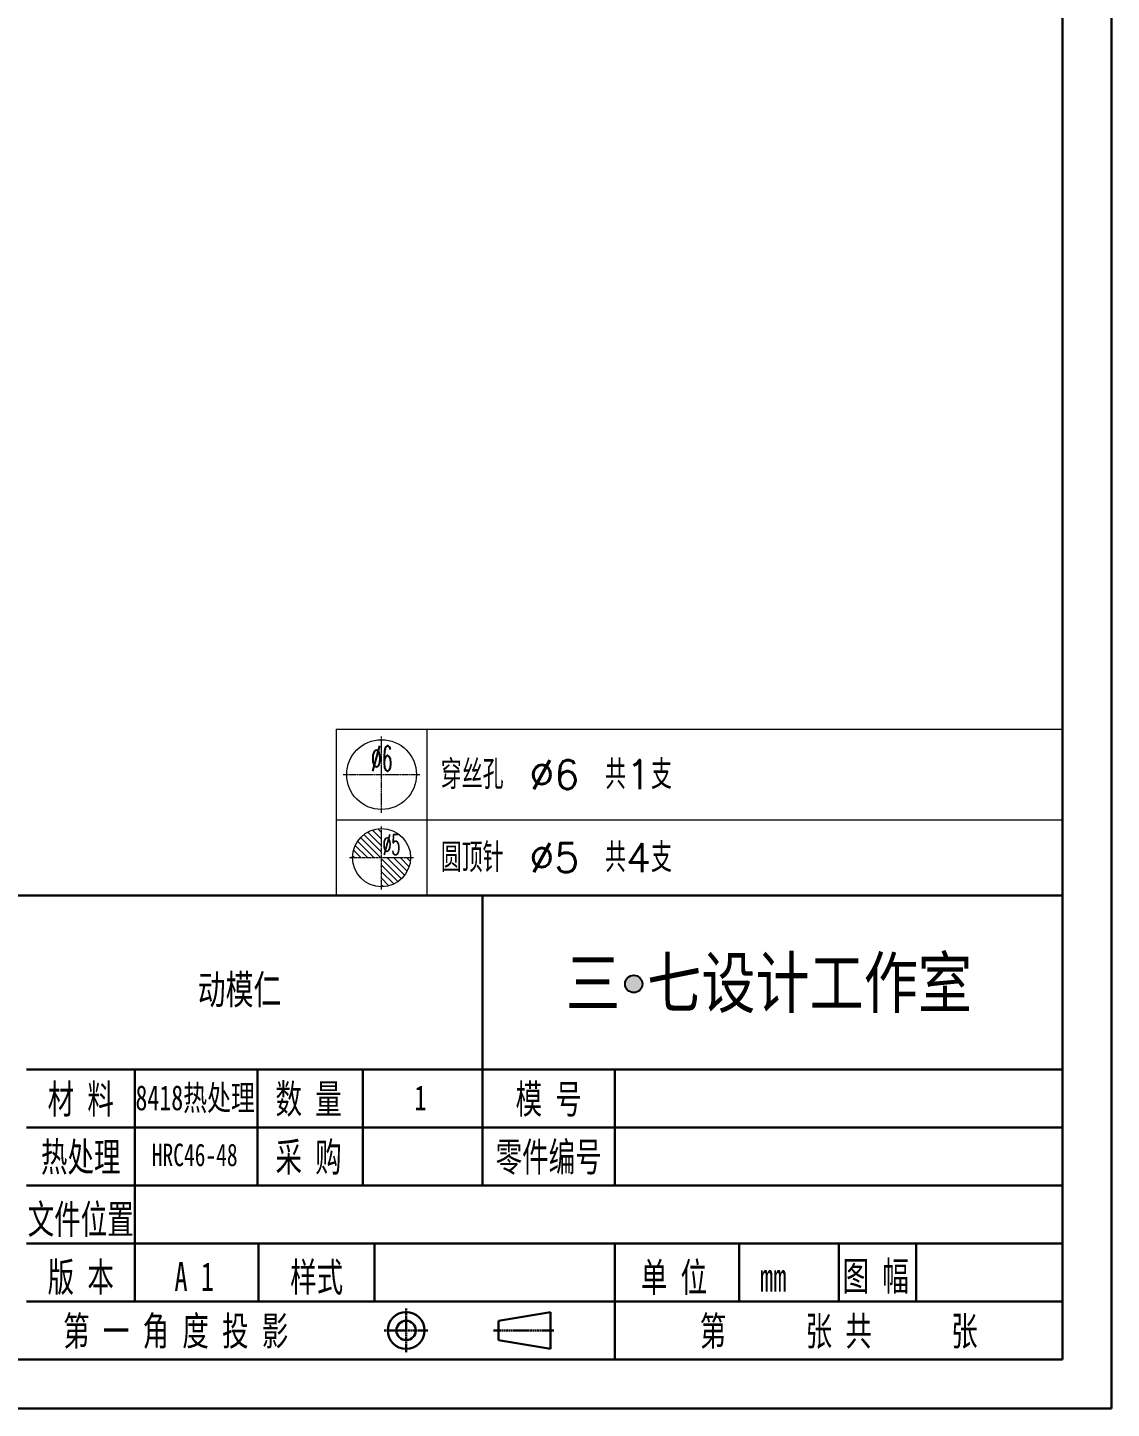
# Model space of a CAD drawing. Header units: millimetres. Extents: x -7602 to -5759, y 1469 to 2216.
# Drawn here: x -7131.5 to -6851.7, y 1469.3 to 1825.8 of the extents above; entities that cross this region are included whole.
import ezdxf
from ezdxf.enums import TextEntityAlignment as Align

# ---------------------------------------------------------------- set-up
doc = ezdxf.new("R2010")
doc.units = ezdxf.units.MM
doc.linetypes.add('CENTER', pattern=[0.6, 0.375, -0.075, 0.075, -0.075])
for name, color, linetype, lineweight in [('epin', 13, 'Continuous', 9), ('insert', 85, 'Continuous', 20), ('图框', 181, 'Continuous', 30)]:
    doc.layers.add(name, color=color, linetype=linetype, lineweight=lineweight)
doc.styles.add('CAD2008', font='SimSun.ttf', dxfattribs={"width": 0.7})
doc.styles.add('hz', font='NSimSun.ttf', dxfattribs={"width": 0.67})
doc.styles.add('TXT', font='txt.shx', dxfattribs={"bigfont": 'gbcbig.shx'})
doc.styles.add('TXT05', font='txt.shx', dxfattribs={"width": 0.5, "bigfont": 'gbcbig.shx'})

# ---------------------------------------------------------------- blocks, each defined once
blk = doc.blocks.new('csk_6')
at = {"layer": 'insert', "color": 1, "linetype": 'CENTER', "ltscale": 0.186593}
for p, q in [((0, -3.3), (0, 3.3)), ((-3.3, 0), (3.3, 0))]:
    blk.add_line(p, q, dxfattribs=at)
at = {"layer": 'insert', "linetype": 'ByBlock', "ltscale": 0.870768}
blk.add_circle((0, 0), 3, dxfattribs=at)
at = {"layer": 'insert', "color": 6, "linetype": 'ByBlock', "ltscale": 0.870768, "style": 'TXT05', "width": 0.5}
blk.add_text('%%c6', height=2.16, dxfattribs=at).set_placement((-0.9, 0.3))
blk = doc.blocks.new('epin_ejp_5')
at = {"layer": 'epin'}
h = blk.add_hatch(dxfattribs=at)
h.set_pattern_fill('_ANSI31', color=123, scale=0.125, angle=90, style=0)
h.set_pattern_definition([(135, (-467.6036, -280.68332), (-0.280633, -0.280633), [])])
h.paths.add_polyline_path([(0, 2.5, 0.414214), (-2.5, 0), (0, 0)])
h.paths.add_polyline_path([(2.5, 0), (0, 0), (0, -2.5, 0.414214)])
at = {"layer": 'epin', "color": 1, "linetype": 'CENTER', "ltscale": 0.155494}
for p, q in [((0, -2.75), (0, 2.75)), ((-2.75, 0), (2.75, 0))]:
    blk.add_line(p, q, dxfattribs=at)
at = {"layer": 'epin'}
blk.add_circle((0, 0), 2.5, dxfattribs=at)
at = {"layer": 'epin', "color": 6, "style": 'TXT05', "width": 0.5}
blk.add_text('%%c5', height=1.75, dxfattribs=at).set_placement((0.1, 0.25))

msp = doc.modelspace()

# ---------------------------------------------------------------- hatches: boundary and pattern name
msp.add_hatch(color=3).paths.add_polyline_path([(-6972.74, 1578.855, 1), (-6977.24, 1578.855, 1)])

# ---------------------------------------------------------------- linework, layer by layer
msp.add_circle((-6974.99, 1578.855), 2.25)
at = {"layer": 'epin', "color": 13, "linetype": 'ByBlock', "ltscale": 0.870768}
for p, q in [((-7051.805, 1644.617), (-6864.305, 1644.617)), ((-7051.805, 1644.617), (-7051.805, 1601.717)), ((-7028.405, 1644.617), (-7028.405, 1601.717)), ((-6864.305, 1644.617), (-6864.305, 1601.717)), ((-7051.805, 1621.217), (-6864.305, 1621.217)), ((-7051.805, 1601.717), (-6864.305, 1601.717))]:
    msp.add_line(p, q, dxfattribs=at)
at = {"layer": '图框', "color": 7}
for p, q in [((-6851.678, 1469.273), (-6851.678, 2199.948)), ((-6864.305, 1481.9), (-6864.305, 2187.321)), ((-7249.431, 1601.717), (-6864.305, 1601.717)), ((-7589.1, 1481.9), (-6864.305, 1481.9)), ((-7601.727, 1469.273), (-6851.678, 1469.273))]:
    msp.add_line(p, q, dxfattribs=at)
at = {"layer": '图框', "color": 253}
for p, q in [((-7014.076, 1556.786), (-7014.076, 1601.717)), ((-7014.076, 1556.786), (-7131.754, 1556.786)), ((-7103.791, 1496.877), (-7103.791, 1556.786)), ((-7072.123, 1526.832), (-7072.123, 1556.786)), ((-7044.952, 1526.832), (-7044.952, 1556.786)), ((-7014.076, 1526.832), (-7014.076, 1556.786)), ((-7014.076, 1556.786), (-6864.305, 1556.786)), ((-6979.843, 1526.832), (-6979.843, 1556.786)), ((-6864.305, 1541.809), (-7131.754, 1541.809)), ((-6864.305, 1526.832), (-7131.754, 1526.832)), ((-6864.305, 1511.854), (-7131.754, 1511.854)), ((-7071.845, 1496.877), (-7071.845, 1511.854)), ((-7041.891, 1496.877), (-7041.891, 1511.854)), ((-6979.843, 1511.854), (-6979.843, 1481.9)), ((-6947.749, 1496.877), (-6947.749, 1511.854)), ((-6922.074, 1496.877), (-6922.074, 1511.854)), ((-6902.08, 1496.877), (-6902.08, 1511.854)), ((-7131.754, 1496.877), (-6864.305, 1496.877))]:
    msp.add_line(p, q, dxfattribs=at)
at = {"layer": '图框', "color": 6, "linetype": 'CENTER', "ltscale": 0.05}
for p, q in [((-7033.759, 1495.096), (-7033.759, 1483.682)), ((-7039.466, 1489.389), (-7028.052, 1489.389)), ((-7011.166, 1489.389), (-6995.65, 1489.389))]:
    msp.add_line(p, q, dxfattribs=at)
at = {"layer": '图框', "color": 6}
for p, q in [((-7009.892, 1491.887), (-6996.525, 1494.145)), ((-6996.525, 1494.145), (-6996.525, 1489.389)), ((-7009.892, 1491.887), (-7009.892, 1489.389)), ((-7009.892, 1486.891), (-7009.892, 1489.389)), ((-7009.892, 1486.891), (-6996.525, 1484.633)), ((-6996.525, 1484.633), (-6996.525, 1489.389))]:
    msp.add_line(p, q, dxfattribs=at)
for radius in [4.756, 2.498]:
    msp.add_circle((-7033.759, 1489.389), radius, dxfattribs=at)

# ---------------------------------------------------------------- block references
at = {"layer": 'epin', "color": 0, "linetype": 'ByBlock', "ltscale": 0.870768, "xscale": 3, "yscale": 3, "zscale": 3}
for name, p in [('csk_6', (-7040.105, 1632.917)), ('epin_ejp_5', (-7040.105, 1611.467))]:
    msp.add_blockref(name, p, dxfattribs=at)

# ---------------------------------------------------------------- texts
at = {"layer": 'epin', "color": 6, "linetype": 'ByBlock', "ltscale": 0.870768, "style": 'TXT'}
for s, p in [('穿丝孔 %%c6 共1支', (-7024.805, 1629.167)), ('圆顶针 %%c5 共4支', (-7024.805, 1607.717))]:
    msp.add_text(s, height=7.5, dxfattribs=at).set_placement(p)
at = {"layer": '图框', "color": 7, "style": 'hz', "width": 0.765625}
msp.add_text('三 七设计工作室', height=12.8375, dxfattribs=at).set_placement((-6992.492, 1572.756), (-6887.652, 1572.756), align=Align.FIT)
at = {"layer": '图框', "color": 7, "style": 'hz', "width": 0.67}
for s, height, p in [('材 料', 7.4886, (-7117.772, 1549.297)), ('数 量', 7.4886, (-7058.933, 1549.297)), ('模 号', 7.4886, (-6996.96, 1549.297)), ('热处理', 7.4886, (-7117.772, 1534.32)), ('采 购', 7.4886, (-7058.933, 1534.32)), ('零件编号', 7.4886, (-6996.96, 1534.32)), ('文件位置', 7.4886, (-7117.772, 1518.273)), ('版 本', 7.4886, (-7117.772, 1503.296)), ('样式', 7.4886, (-7056.868, 1503.296)), ('单 位    mm', 7.4886, (-6954.377, 1503.296)), ('图 幅', 7.4886, (-6912.532, 1503.556)), ('A 1', 7.4886, (-7088.465, 1503.296)), ('第 一 角 度 投 影', 7.48856, (-7093.241, 1489.389)), ('第      张 共      张', 7.48856, (-6922.074, 1489.389))]:
    msp.add_text(s, height=height, dxfattribs=at).set_placement(p, align=Align.MIDDLE)
at = {"layer": '图框', "color": 4, "style": 'CAD2008', "width": 0.7}
for tag, text, height, p in [('动模仁', '图纸名称', 7.5419, (-7076.772, 1573.619)), ('8418热处理', '***', 6.4659, (-7088.217, 1546.243)), ('1', '**', 6.4659, (-7030.062, 1546.205)), ('HRC46-48', '***', 5.8193, (-7088.348, 1531.811))]:
    msp.add_attdef(tag, text=text, height=height, dxfattribs=at).set_placement(p, align=Align.CENTER)

doc.saveas('drawing.dxf')
